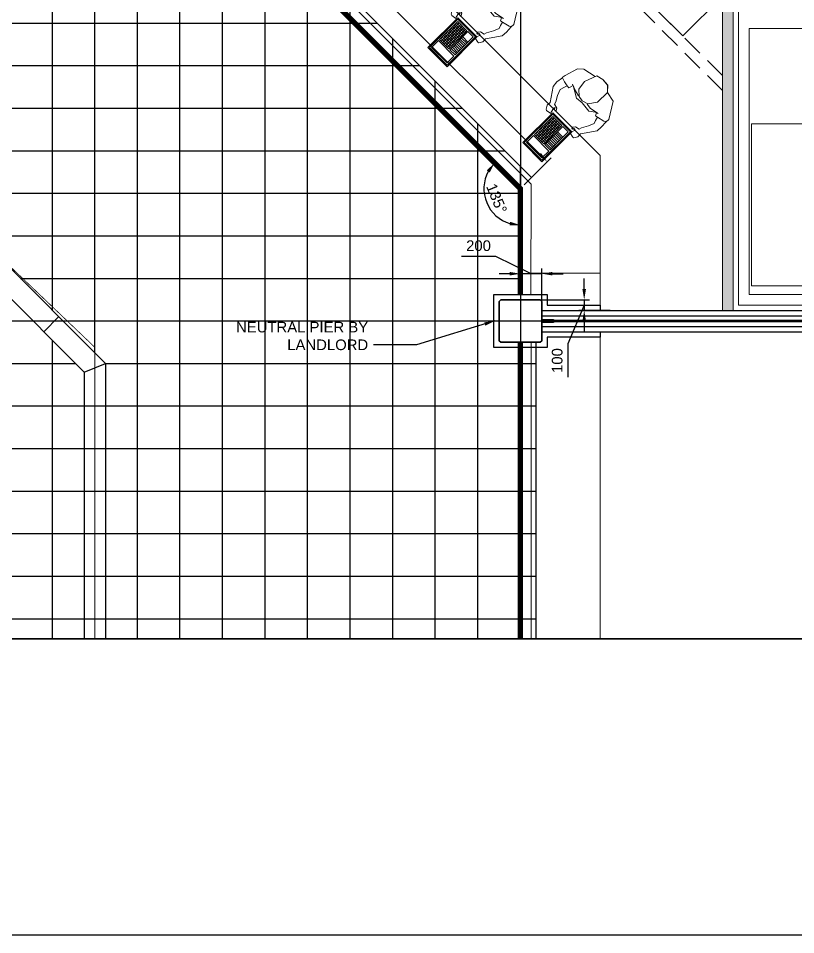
# Model space of a CAD drawing. Header units: millimetres. Extents: x 396580293 to 396624419, y 2853145456 to 2853176656.
# Drawn here: x 396590002 to 396597311, y 2853145456 to 2853154069 of the extents above; entities that cross this region are included whole.
import ezdxf

# ---------------------------------------------------------------- set-up
doc = ezdxf.new("R2010")
doc.units = ezdxf.units.MM
doc.header["$LTSCALE"] = 800
doc.header["$MEASUREMENT"] = 0
for name, pattern in [('DASHDOT', [1, 0.5, -0.25, 0, -0.25]), ('Grid$0$CENTER', [2, 1.25, -0.25, 0.25, -0.25]), ('HIDDEN', [0.375, 0.25, -0.125])]:
    doc.linetypes.add(name, pattern=pattern)
for name, color, linetype, lineweight in [('17_A-FIXT_KIT_Pen_No__20', 1, 'Continuous', 0), ('19_A-FURN_Pen_No__20', 1, 'Continuous', 0), ('45_A-WALL_CLAD_Pen_No__100', 2, 'Continuous', 13), ('D-DIM_MAJ_Pen_No__38', 30, 'Continuous', 35), ('None', 251, 'Continuous', 5)]:
    doc.layers.add(name, color=color, linetype=linetype, lineweight=lineweight)
for name, color, linetype in [('A-Block Work', 3, 'Continuous'), ('A-Column', 2, 'Continuous'), ('A-Column Cladding', 9, 'Continuous'), ('A-DIM MEA', 7, 'Continuous'), ('A-Flooring Tiles', 252, 'Continuous'), ('A-HATCH GYPSUM', 9, 'Continuous'), ('A-Tenant Counter', 7, 'Continuous'), ('BORDER', 183, 'Continuous'), ('COLUMN', 2, 'Continuous'), ('DIM', 55, 'Continuous'), ('FIRELINE', 6, 'Continuous'), ('FLOORING', 61, 'Continuous'), ('FlooringBorder', 252, 'Continuous'), ('Grid$0$A-Grid lines', 9, 'Grid$0$CENTER'), ('OLDTILE BORDER', 7, 'Continuous'), ('SHOPFRONT', 2, 'Continuous'), ('TF-SLAB OPENING (+16.50)$0$TF-SLAB OPENING X LINE', 8, 'HIDDEN'), ('TILL', 2, 'Continuous')]:
    doc.layers.add(name, color=color, linetype=linetype)
doc.styles.add('ARIAL', font='arial.ttf')
doc.dimstyles.new('dim-50', dxfattribs={"dimscale": 50, "dimtxt": 2, "dimasz": 2, "dimexe": 1, "dimexo": 1, "dimgap": 1, "dimtad": 1, "dimdec": 0, "dimrnd": 5, "dimdsep": 46, "dimtxsty": 'ARIAL', "dimcen": 1, "dimdle": 1, "dimclrd": 1, "dimclre": 1, "dimclrt": 3, "dimadec": 0, "dimazin": 0, "dimtfac": 0.1, "dimtdec": 0, "dimtix": 1, "dimtmove": 1, "dimatfit": 3, "dimfxl": 1, "dimtvp": 1.5, "dimfrac": 2, "dimtolj": 1, "dimtzin": 0, "dimarcsym": 0})

# ---------------------------------------------------------------- blocks, each defined once
blk = doc.blocks.new('*D41')
at = {"layer": 'Defpoints', "color": 0, "transparency": 16777216}
for p in [(396594722.3764883, 2853151668.479295), (396594722.3764883, 2853151539.928666), (396594923.6370546, 2853151323.487659)]:
    blk.add_point(p, dxfattribs=at)
at = {"layer": 'DIM', "color": 1, "lineweight": -2, "transparency": 16777216}
for p, q in [((396594490.3710095, 2853151830.136946), (396594168.0654161, 2853151830.136946)), ((396594823.0067715, 2853151668.479295), (396594490.3710095, 2853151830.136946)), ((396594722.3764883, 2853151589.928666), (396594722.3764883, 2853151718.479295)), ((396594923.6370546, 2853151373.487659), (396594923.6370546, 2853151718.479295)), ((396594622.3764883, 2853151668.479295), (396594522.3764883, 2853151668.479295)), ((396594923.6370546, 2853151668.479295), (396594722.3764883, 2853151668.479295)), ((396594923.6370546, 2853151668.479295), (396594722.3764883, 2853151668.479295)), ((396595023.6370546, 2853151668.479295), (396595123.6370546, 2853151668.479295))]:
    blk.add_line(p, q, dxfattribs=at)
at = {"layer": 'DIM', "color": 1, "transparency": 16777216}
for points in [[(396594622.3764883, 2853151685.145962), (396594622.3764883, 2853151651.812629), (396594722.3764883, 2853151668.479295)], [(396595023.6370546, 2853151685.145962), (396595023.6370546, 2853151651.812629), (396594923.6370546, 2853151668.479295)]]:
    blk.add_solid(points, dxfattribs=at)
at = {"layer": 'DIM', "color": 3, "transparency": 16777216, "insert": (396594329.2182127, 2853151931.194245), "char_height": 100, "attachment_point": 5, "style": 'ARIAL'}
blk.add_mtext('\\A1;200', dxfattribs=at)
blk = doc.blocks.new('*D42')
at = {"layer": 'Defpoints', "color": 0, "transparency": 16777216}
for p in [(396590447.7540364, 2853157248.688054), (396590194.6791003, 2853156995.613118), (396594722.3755348, 2853152467.916684)]:
    blk.add_point(p, dxfattribs=at)
at = {"layer": 'DIM', "color": 1, "lineweight": -2, "transparency": 16777216}
for p, q in [((396590230.0344393, 2853157030.968457), (396590483.1093755, 2853157284.043393)), ((396594904.7397928, 2853152791.702299), (396590518.4647145, 2853157177.977376)), ((396594757.7308739, 2853152503.272024), (396595010.80581, 2853152756.34696))]:
    blk.add_line(p, q, dxfattribs=at)
at = {"layer": 'DIM', "color": 1, "transparency": 16777216}
for points in [[(396590530.2498274, 2853157189.76249), (396590506.6796017, 2853157166.192264), (396590447.7540364, 2853157248.688054)], [(396594916.5249057, 2853152803.487411), (396594892.9546799, 2853152779.917186), (396594975.4504709, 2853152720.991621)]]:
    blk.add_solid(points, dxfattribs=at)
at = {"layer": 'DIM', "color": 3, "transparency": 16777216, "insert": (396592783.0605548, 2853155056.298139), "char_height": 100, "attachment_point": 5, "rotation": 315.00000000603416, "style": 'ARIAL'}
blk.add_mtext('\\A1;6405', dxfattribs=at)
blk = doc.blocks.new('*D43')
at = {"layer": 'Defpoints', "color": 0, "transparency": 16777216}
for p in [(396592400.3710998, 2853154789.92112), (396594379.905676, 2853152467.73858), (396594722.5536405, 2853152467.73858), (396594722.5536405, 2853152467.73858), (396594722.553641, 2853151423.487659)]:
    blk.add_point(p, dxfattribs=at)
at = {"layer": 'DIM', "color": 1, "lineweight": -2, "transparency": 16777216}
blk.add_arc((396594722.5536405, 2853152467.73858), 342.6479647457838, 151.7813894301151, 253.2186105970572, dxfattribs=at)
at = {"layer": 'DIM', "color": 1, "transparency": 16777216}
for points in [[(396594407.2507386, 2853152639.69447), (396594434.0080931, 2853152619.815962), (396594480.264941, 2853152710.027279)], [(396594626.0560754, 2853152156.171118), (396594621.1919967, 2853152123.194584), (396594722.5536407, 2853152125.090615)]]:
    blk.add_solid(points, dxfattribs=at)
at = {"layer": 'DIM', "color": 3, "transparency": 16777216, "insert": (396594499.3844797, 2853152375.298887), "char_height": 100, "attachment_point": 5, "rotation": 292.50000001602274, "style": 'ARIAL'}
blk.add_mtext('\\A1;135°', dxfattribs=at)
blk = doc.blocks.new('*D48')
at = {"layer": 'Defpoints', "color": 0, "transparency": 16777216}
for p in [(396594761.4044782, 2853151423.487659), (396595322.7898022, 2853151323.487659), (396595616.4782683, 2853151323.487659)]:
    blk.add_point(p, dxfattribs=at)
at = {"layer": 'DIM', "color": 1, "lineweight": -2, "transparency": 16777216}
for p, q in [((396595322.7898022, 2853151523.487659), (396595322.7898022, 2853151623.487659)), ((396594811.4044782, 2853151423.487659), (396595372.7898022, 2853151423.487659)), ((396595322.7898022, 2853151373.487659), (396595170.0722806, 2853151007.731351)), ((396595322.7898022, 2853151423.487659), (396595322.7898022, 2853151323.487659)), ((396595322.7898022, 2853151423.487659), (396595322.7898022, 2853151323.487659)), ((396595566.4782683, 2853151323.487659), (396595272.7898022, 2853151323.487659)), ((396595322.7898022, 2853151223.487659), (396595322.7898022, 2853151123.487659)), ((396595170.0722806, 2853151007.731351), (396595170.0722806, 2853150696.544448))]:
    blk.add_line(p, q, dxfattribs=at)
at = {"layer": 'DIM', "color": 1, "transparency": 16777216}
for points in [[(396595306.1231355, 2853151523.487659), (396595339.4564689, 2853151523.487659), (396595322.7898022, 2853151423.487659)], [(396595306.1231355, 2853151223.487659), (396595339.4564689, 2853151223.487659), (396595322.7898022, 2853151323.487659)]]:
    blk.add_solid(points, dxfattribs=at)
at = {"layer": 'DIM', "color": 3, "transparency": 16777216, "insert": (396595069.0149813, 2853150852.1379), "char_height": 100, "attachment_point": 5, "rotation": 90, "style": 'ARIAL'}
blk.add_mtext('\\A1;100', dxfattribs=at)
blk = doc.blocks.new('*U29')
at = {"layer": 'None', "color": 7, "lineweight": 15}
blk.add_lwpolyline([(7747.282026400206, -932.1263760310667), (7758.417268589429, -932.8173343420983), (7802.6841394567, -924.5133904224475), (7802.1435155309, -909.6492076070044), (7782.734050422337, -908.3872106975012), (7778.515375858041, -900.253528940722), (7789.405447621145, -892.6763329557632), (7814.429716991172, -897.3947825418489), (7840.787996420985, -927.753816543276), (7864.913425438702, -922.9663858428812), (7933.253945449526, -925.9567143616204), (7990.429279847041, -922.0729536155756), (8012.243153885851, -897.177497214483), (8039.193302189712, -873.8898861648394), (8026.152361121623, -856.0372724329845), (8043.146105998209, -831.1398515209784), (8036.969945756339, -824.029222950534), (7980.837254502242, -795.2419403665095), (7944.507829228647, -700.7971657080398), (7907.98358132616, -643.7633487644252), (7912.37706560087, -518.7797338705986), (7867.614789247543, -529.1699122939444), (7859.566805972296, -505.3181142442972), (7830.39018403836, -511.0188916057941), (7786.813752200744, -517.7263559777037), (7744.173329861396, -565.2894452037272), (7710.414371122823, -616.821102094289), (7693.243611454964, -632.9199756396246), (7701.196471941205, -676.9529439143934), (7689.321483884008, -695.8452979138654), (7680.015745556665, -697.6634032966231), (7676.562315631629, -679.4697102753253), (7686.186837603468, -668.4455775741353), (7678.997793448782, -666.8815132717045), (7671.235721955439, -669.3071371361782), (7640.883427508903, -694.8970191568347), (7631.866764615245, -706.9370437524103), (7604.23633814229, -667.0738942792212), (7602.628751890254, -654.1746909533523), (7624.647721009807, -622.0475212692307), (7657.065433121022, -606.7625360394431), (7731.248292485062, -471.7499197675697), (7778.482412910931, -440.9105301887593), (7839.981699059745, -421.6932163237343), (7839.101835475957, -417.0615897116348), (7870.991734017981, -407.0942522546955), (7999.202987014097, -383.3878459018507), (8056.582511235275, -406.0306245553563), (8135.358770758539, -503.2854565408252), (8154.410902458563, -501.9642064944401), (8197.639272792381, -551.7580339058968), (8223.263750649334, -615.7251074403227), (8199.539826101318, -682.3078661774034), (8225.754063074219, -776.2197396808677), (8133.935615077744, -925.8660544117063), (8104.901924135466, -940.425606165385), (8044.633568844364, -974.9038563458284), (7997.248217367581, -996.1725171034323), (7838.599618059946, -973.9171415118014), (7808.298819551549, -992.2517453731836), (7769.316924610946, -990.2627529550136), (7760.577991889936, -982.3633086772442)], close=True, dxfattribs=at)
for points in [[(7859.96588947896, -506.6471734433926), (7846.562233413904, -461.8790231790681), (7839.981699059745, -421.6932163237343)], [(7932.473591657282, -629.3730084286123), (7919.60064163053, -574.2502953004567), (7912.515614749091, -505.5490668755719)], [(7991.801428776408, -725.8576690113533), (7949.999999999999, -683.5880483216588), (7936.118669684088, -635.8683169030901), (7952.613282379549, -570.2037935055467), (8027.015110184132, -517.2430673083197), (8154.410902458563, -501.9642064944401), (8197.639272792381, -551.7580339058968), (8224.67451006266, -617.9258643277843), (8200.758465695675, -682.6355574026072), (8083.596684131903, -739.146322826562), (7991.801428776408, -725.8576690113533)], [(8057.130179309533, -844.6217949870897), (8003.663045196082, -776.3744583087082), (7984.446213798131, -728.6477839952476), (7984.820518049076, -727.2200314509516)], [(8106.987906289388, -938.7104658056539), (8085.900827099306, -929.3016866483212), (8039.193302189712, -873.8898861648394)]]:
    blk.add_lwpolyline(points, dxfattribs=at)
blk = doc.blocks.new('*U30')
at = {"layer": 'None', "color": 7}
blk.add_blockref('*U29', (0, 0), dxfattribs=at)
blk = doc.blocks.new('A$C518D103F')
at = {"layer": 'TILL'}
for points in [[(-127.4999998807616, 6.273912732e-07), (-127.5000023653119, -396.9999998494968), (127.4999973960657, -397.0000011042357), (127.4999998807616, -6.274058251e-07)], [(-117.500000205735, -9.99999993610254), (-117.5000025171321, -386.9999994591999), (117.4999979596468, -387.0000010176227), (117.5000002711022, -10.00000149451079)], [(102.4999998211497, -117.0000008877541), (102.5000003795867, -25.00000041091698), (-102.4999998588755, -24.99999958912667), (-102.5000004172107, -117.0000000660147)], [(-102.5000003086388, -131.9999995891266), (-102.5000026256311, -371.9999995891776), (-32.5000023872708, -372.0000001954249), (-32.49999983181624, -132.0000001954249)], [(102.499999691172, -132.0000013645258), (-20.00000030863885, -132.0000003036984), (-20.00000191043364, -372.0000007804556), (102.4999973743688, -372.0000008877687)]]:
    blk.add_lwpolyline(points, close=True, dxfattribs=at)
at = {"layer": 'TILL', "elevation": -5.724708e-10}
for points in [[(-32.50000093405834, -149.1428572701115), (-102.5000009340583, -149.1428566638642)], [(-32.50000060575258, -166.2857143449073), (-102.5000006056361, -166.2857137386017)], [(102.4999995427206, -149.1428584393288), (-20.00000045727938, -149.1428569015188)], [(102.4999991557706, -166.2857150372219), (-20.00000060563616, -166.2857149299961)], [(0.4166648356476799, -372.0000004804533), (0.416666198951134, -132.0000000036889)], [(20.83333110506647, -372.0000001805238), (20.83333270667208, -132.0000006574046)], [(41.24999785107502, -372.0000008341449), (41.24999921449489, -132.0000003573659)], [(61.66666412037739, -372.0000010110307), (61.66666572205577, -132.0000005341426)], [(82.08333134342683, -372.0000007109192), (82.08333318345102, -132.0000011878146)], [(-32.50000075424032, -183.4285718965402), (-102.500000992426, -183.4285712902201)], [(-32.50000090256799, -200.571428971205), (-102.5000006642512, -200.5714288418021)], [(-32.50000081273902, -217.7142855691054), (-102.5000005742185, -217.7142854397025)], [(-32.50000143796206, -234.8571435975245), (-102.5000009611685, -234.8571429911608)], [(-32.50000087112858, -252.000000195425), (-102.5000008711286, -251.9999995891267)], [(102.4999992457596, -183.4285721119158), (-20.00000099252793, -183.428572004741)], [(102.4999995742255, -200.571429663476), (-20.0000009026262, -200.5714290794204)], [(102.4999991873774, -217.7142867382136), (-20.0000010511576, -217.7142861542015)], [(102.4999992773519, -234.8571438130166), (-20.00000119951437, -234.8571432288955)], [(102.4999986518451, -252.0000013645913), (-20.00000182490476, -252.0000007804774)], [(-32.50000125816587, -269.1428572701116), (-102.5000017349302, -269.1428571407014)], [(-32.50000116816227, -286.2857138680119), (-102.5000011680458, -286.2857137386018)], [(-32.50000179354538, -303.4285718964093), (-102.5000013165336, -303.428571290242)], [(102.4999989802672, -269.1428579625499), (-20.00000173493027, -269.1428578552077)], [(102.4999988317067, -286.2857150372292), (-20.00000164495578, -286.2857149298871)], [(102.4999982066729, -303.4285721119159), (-20.00000155496673, -303.4285710510085)], [(102.4999985349204, -320.571429663476), (-20.00000194187305, -320.5714286025832)], [(102.4999983865273, -337.7142872151162), (-20.00000209035352, -337.7142861542016)], [(102.4999984764581, -354.8571442898538), (-20.00000176206231, -354.8571437057399)]]:
    blk.add_lwpolyline(points, dxfattribs=at)
at = {"layer": 'None', "color": 7, "rotation": 242.8637055770337}
blk.add_blockref('*U30', (4244.426061741884, 6090.921346949483), dxfattribs=at)

msp = doc.modelspace()

# ---------------------------------------------------------------- hatches: boundary and pattern name
at = {"layer": 'A-Column Cladding'}
h = msp.add_hatch(dxfattribs=at)
h.set_pattern_fill('AR-SAND', color=256, scale=100, angle=7.4119901e-09, style=0)
h.set_pattern_definition([(37.50000000741199, (396582617.3479425, 2853150188.996182), (-6.299335835886907, 192.6823769005009), [0, -152, 0, -170, 0, -162.5]), (7.500000007411997, (396582617.3479425, 2853150188.996182), (176.9776704902644, 282.2146065458685), [0, -81.99999999999986, 0, -136.9999999999997, 0, -52.49999999999993]), (327.5000000074119, (396582494.347943, 2853150188.996182), (311.4141861750763, 0.5659053939821064), [0, -50, 0, -180, 0, -235]), (317.500000007412, (396582494.347943, 2853150188.996182), (300.6126604458755, 87.76755653231328), [0, -25, 0, -118, 0, -135])])
edge = h.paths.add_edge_path()
edge.add_arc((396594723.6370546, 2853151223.487659), 343.9999999999999, 7.4119901e-09, 360.000000007412)
edge = h.paths.add_edge_path(flags=16)
edge.add_arc((396594723.6370546, 2853151223.487659), 339.9999999999999, 7.4119901e-09, 360.000000007412)
at = {"layer": 'FLOORING'}
h = msp.add_hatch(color=251, dxfattribs=at)
h.dxf.hatch_style = 1
h.paths.add_polyline_path([(396592981.0003118, 2853157030.643516), (396593051.7109898, 2853156959.932837), (396593771.8578588, 2853157680.083572), (396594153.0467592, 2853157298.896666), (396594223.7552272, 2853157369.609554), (396593771.857484, 2853157821.504933), (396592981.0001219, 2853157030.643326)])
h.paths.add_polyline_path([(396596722.5921723, 2853151323.487659), (396596722.5921845, 2853154870.383211), (396594973.0588599, 2853156620.115436), (396594902.3389712, 2853156549.405968), (396596622.7376409, 2853154828.811157), (396596622.5893197, 2853151323.48766)])

# ---------------------------------------------------------------- linework, layer by layer
at = {"layer": '17_A-FIXT_KIT_Pen_No__20', "linetype": 'Continuous'}
msp.add_lwpolyline([(396596895.9386605, 2853153077.843972), (396596895.9386605, 2853151553.843972), (396597454.938661, 2853151553.843972), (396597454.9386605, 2853153077.843972)], close=True, dxfattribs=at)
at = {"layer": '19_A-FURN_Pen_No__20', "linetype": 'Continuous'}
msp.add_lwpolyline([(396596622.7142672, 2853154276.414866), (396596249.6666614, 2853153903.367259), (396595825.1127954, 2853154327.437245)], dxfattribs=at)
at = {"layer": '45_A-WALL_CLAD_Pen_No__100', "linetype": 'Continuous'}
for p, q in [((396596772.4712218, 2853151373.487655), (396596772.7107742, 2853155572.832437)), ((396596872.4712223, 2853151473.487655), (396596872.471231, 2853153973.487655)), ((396597774.5065504, 2853153973.487656), (396596872.471231, 2853153973.487655)), ((396594722.5536407, 2853152467.73858), (396594722.3765566, 2853151473.487659)), ((396596872.4712223, 2853151473.487655), (396599572.471222, 2853151473.487659)), ((396596772.4712218, 2853151373.487655), (396599672.471222, 2853151373.487659))]:
    msp.add_line(p, q, dxfattribs=at)
at = {"layer": '45_A-WALL_CLAD_Pen_No__100'}
msp.add_lwpolyline([(396596722.5921723, 2853151323.487659), (396596722.5921845, 2853154870.383211), (396594973.0588599, 2853156620.115436), (396594902.3389712, 2853156549.405968), (396596622.7376409, 2853154828.811157), (396596622.5893197, 2853151323.48766)], close=True, dxfattribs=at)
at = {"layer": 'A-Block Work'}
for p, q in [((396594923.6370546, 2853151323.487659), (396599722.5610868, 2853151323.48766)), ((396594923.6370546, 2853151123.487659), (396599722.5627085, 2853151123.48766))]:
    msp.add_line(p, q, dxfattribs=at)
at = {"layer": 'A-Column'}
msp.add_lwpolyline([(396594523.6370541, 2853151408.487659), (396594538.6370541, 2853151423.487659), (396594908.637055, 2853151423.487659), (396594923.6370546, 2853151408.487659), (396594923.6370546, 2853151038.487659), (396594908.637055, 2853151023.487659), (396594538.6370541, 2853151023.487659), (396594523.6370546, 2853151038.487659), (396594523.6370541, 2853151408.487659), (396594538.6370541, 2853151423.487659)], dxfattribs=at)
at = {"layer": 'A-Column Cladding'}
msp.add_lwpolyline([(396594908.637055, 2853151423.487659), (396594538.6370541, 2853151423.487659), (396594523.6370541, 2853151408.487659), (396594523.6370546, 2853151038.487659), (396594538.6370541, 2853151023.487659), (396594908.637055, 2853151023.487659), (396594923.6370546, 2853151038.487659), (396594923.6370546, 2853151408.487659)], close=True, dxfattribs=at)
msp.add_lwpolyline([(396594923.6370541, 2853151238.487659), (396595033.2739388, 2853151238.487659, -0.0242077261453234), (396595033.2739388, 2853151208.487659), (396594923.637055, 2853151208.487659)], format="xyb", close=True, dxfattribs=at)
at = {"layer": 'A-Flooring Tiles'}
for p, q in [((396590322.4466635, 2853151324.946373), (396590322.4466631, 2853156824.946373)), ((396590722.4466635, 2853150924.946373), (396590722.4466625, 2853156679.977591)), ((396591122.4466644, 2853148235.428863), (396591122.446663, 2853156279.977591)), ((396591522.446664, 2853148235.428864), (396591522.446663, 2853155879.97759)), ((396591922.446664, 2853148235.428864), (396591922.446663, 2853155479.977591)), ((396592322.446664, 2853148235.428864), (396592322.446663, 2853155079.977591)), ((396592722.446664, 2853148235.428864), (396592722.4466635, 2853154679.977591)), ((396593122.4466645, 2853148235.428864), (396593122.4466635, 2853154279.977591)), ((396587622.4466635, 2853154024.946372), (396593377.4778811, 2853154024.946374)), ((396593522.446664, 2853148235.428864), (396593522.446663, 2853153879.977591)), ((396588022.4466635, 2853153624.946373), (396593777.4778811, 2853153624.946374)), ((396593922.446664, 2853148235.428864), (396593922.4466635, 2853153479.977591)), ((396588422.4466635, 2853153224.946373), (396594177.4778806, 2853153224.946373)), ((396594322.446664, 2853148235.428864), (396594322.4466635, 2853153079.977591)), ((396588822.4466635, 2853152824.946373), (396594577.4778806, 2853152824.946374)), ((396594722.4466635, 2853151723.486242), (396594722.4466635, 2853152679.977591)), ((396589222.4466635, 2853152424.946373), (396594722.375579, 2853152424.946374)), ((396589622.446664, 2853152024.946373), (396594722.3759896, 2853152024.946373)), ((396590022.446664, 2853151624.946373), (396594722.3764006, 2853151624.946374)), ((396590240.971819, 2853151123.578505), (396590382.3931753, 2853151264.999862)), ((396590585.2893759, 2853151224.946373), (396594523.5300771, 2853151224.946373)), ((396590322.446664, 2853148235.428863), (396590322.4466635, 2853151042.103661)), ((396594872.553641, 2853148235.428864), (396594872.5536405, 2853151023.487659)), ((396586322.4466632, 2853150824.946373), (396590539.6039516, 2853150824.946373)), ((396590822.4466635, 2853150824.946373), (396594872.5536405, 2853150824.946374)), ((396594722.4466635, 2853148235.428864), (396594722.4466635, 2853150723.489076)), ((396586322.4466633, 2853150424.946372), (396590822.5536405, 2853150424.946373)), ((396590822.5536405, 2853150424.946373), (396594872.553641, 2853150424.946374)), ((396586322.4466633, 2853150024.946372), (396590822.553641, 2853150024.946373)), ((396590822.553641, 2853150024.946373), (396594872.553641, 2853150024.946374)), ((396586322.4466633, 2853149624.946372), (396590822.553641, 2853149624.946373)), ((396590822.553641, 2853149624.946373), (396594872.553641, 2853149624.946374)), ((396586322.4466634, 2853149224.946373), (396590822.553641, 2853149224.946373)), ((396590822.553641, 2853149224.946373), (396594872.553641, 2853149224.946374)), ((396586322.4466634, 2853148824.946372), (396590822.553641, 2853148824.946373)), ((396590822.553641, 2853148824.946373), (396594872.553641, 2853148824.946373)), ((396586322.4466635, 2853148424.946372), (396590822.5536415, 2853148424.946373)), ((396590822.553641, 2853148424.946373), (396594872.553641, 2853148424.946374))]:
    msp.add_line(p, q, dxfattribs=at)
msp.add_lwpolyline([(396594828.6196576, 2853152573.804596), (396590371.4557954, 2853157030.968458)], dxfattribs=at)
at = {"layer": 'A-HATCH GYPSUM'}
for p, q in [((396594923.6370546, 2853151273.487659), (396599772.553641, 2853151273.487659)), ((396594923.6370541, 2853151173.487659), (396599772.5536405, 2853151173.48766))]:
    msp.add_line(p, q, dxfattribs=at)
at = {"layer": 'A-Tenant Counter', "lineweight": 0, "ltscale": 5}
for p, q in [((396595472.6089733, 2853152778.343419), (396595472.3498519, 2853151323.487659)), ((396594822.4121797, 2853151673.487659), (396595472.4121897, 2853151673.487659))]:
    msp.add_line(p, q, dxfattribs=at)
for points in [[(396595472.6089731, 2853152778.343419), (396590795.7198636, 2853157455.232527)], [(396594822.376555, 2853151473.469849), (396594822.5610183, 2853152509.152558), (396590336.1004563, 2853156995.613119)], [(396595472.5536414, 2853148235.428865), (396595472.5536409, 2853151123.487659)], [(396594822.553641, 2853148235.428865), (396594822.553641, 2853151023.487659)]]:
    msp.add_lwpolyline(points, dxfattribs=at)
at = {"layer": 'BORDER', "ltscale": 500}
msp.add_lwpolyline([(396580292.7192089, 2853145455.609512), (396624419.324728, 2853145455.609518), (396624419.3247236, 2853176656.239683), (396580292.7192052, 2853176656.239678)], close=True, dxfattribs=at)
at = {"layer": 'BORDER', "linetype": 'Continuous', "ltscale": 0.5, "const_width": 100.7759674693716}
msp.add_lwpolyline([(396617828.3340678, 2853176099.085573), (396580849.8733154, 2853176099.085568), (396580849.8733185, 2853146012.763622), (396617828.3340715, 2853146012.763627)], close=True, dxfattribs=at)
at = {"layer": 'COLUMN'}
msp.add_lwpolyline([(396594908.637055, 2853151423.487659), (396594538.6370541, 2853151423.487659), (396594523.6370541, 2853151408.487659), (396594523.6370546, 2853151038.487659), (396594538.6370541, 2853151023.487659), (396594908.637055, 2853151023.487659), (396594923.6370546, 2853151038.487659), (396594923.6370546, 2853151408.487659)], close=True, dxfattribs=at)
at = {"layer": 'D-DIM_MAJ_Pen_No__38'}
msp.add_line((396586322.4466635, 2853148235.428863), (396605418.6336813, 2853148235.428866), dxfattribs=at)
at = {"layer": 'DIM'}
msp.add_lwpolyline([(396595472.5536409, 2853151123.487659), (396595472.5536409, 2853151073.487659), (396594973.6370546, 2853151073.487659), (396594973.6370546, 2853150973.487659), (396594473.6370546, 2853150973.487659), (396594473.6370546, 2853151473.487659), (396594973.6370541, 2853151473.487659), (396594973.6370541, 2853151373.487659), (396595472.5536405, 2853151373.487659), (396595472.5536405, 2853151323.487659)], dxfattribs=at)
at = {"layer": 'FIRELINE', "linetype": 'HIDDEN', "ltscale": 3, "const_width": 25}
msp.add_lwpolyline([(396594923.6370541, 2853151223.487659), (396599822.5536405, 2853151223.487659)], dxfattribs=at)
at = {"layer": 'FlooringBorder'}
for p, q in [((396590822.5536405, 2853150824.839396), (396587122.4466635, 2853154524.946372)), ((396590622.5536409, 2853150741.996684), (396587039.6039511, 2853154324.946373)), ((396590622.5536409, 2853150741.996684), (396590822.5536405, 2853150824.839396)), ((396590822.5536405, 2853150824.839396), (396590822.5536405, 2853148235.428863)), ((396590622.5536409, 2853150741.996684), (396590622.5536409, 2853148235.428863))]:
    msp.add_line(p, q, dxfattribs=at)
at = {"layer": 'Grid$0$A-Grid lines', "ltscale": 20}
for p, q in [((396594722.3581172, 2853169415.284592), (396594722.3798849, 2853148235.428864)), ((396584747.9510899, 2853151224.946373), (396605418.6336809, 2853151224.946375))]:
    msp.add_line(p, q, dxfattribs=at)
at = {"layer": 'OLDTILE BORDER', "ltscale": 10, "const_width": 9.999999999999998}
msp.add_lwpolyline([(396586322.5697527, 2853154524.946372), (396587002.5536405, 2853154524.946372), (396590722.5536405, 2853150804.946373), (396590722.553641, 2853148235.428864)], dxfattribs=at)
at = {"layer": 'SHOPFRONT', "color": 4, "linetype": 'DASHDOT', "ltscale": 7, "const_width": 50}
for points in [[(396594722.5536405, 2853151473.487659), (396594722.5536405, 2853152467.73858), (396592400.3710996, 2853154789.92112)], [(396594722.553641, 2853148235.428865), (396594722.553641, 2853151023.487659)]]:
    msp.add_lwpolyline(points, dxfattribs=at)
at = {"layer": 'TF-SLAB OPENING (+16.50)$0$TF-SLAB OPENING X LINE', "color": 1}
for points in [[(396596622.6767168, 2853153388.971561), (396591605.3571283, 2853158406.291147)], [(396596622.6827006, 2853153530.386933), (396593008.3236147, 2853157144.746018)]]:
    msp.add_lwpolyline(points, dxfattribs=at)

# ---------------------------------------------------------------- block references
at = {"layer": 'A-DIM MEA', "color": 7, "rotation": 135.0000193185666}
for p in [(396593942.9766377, 2853153703.948578, -13.47371505674049), (396594835.7083748, 2853152811.231113, -13.47366654621339)]:
    msp.add_blockref('A$C518D103F', p, dxfattribs=at)

# ---------------------------------------------------------------- texts
at = {"layer": 'DIM', "color": 3, "insert": (396593291.6637164, 2853150948.812752), "char_height": 100, "width": 1500, "attachment_point": 9, "style": 'ARIAL'}
msp.add_mtext('\\A1;NEUTRAL PIER BY LANDLORD', dxfattribs=at)

# ---------------------------------------------------------------- dimensions: what is measured, and where the dimension line sits
at = {"layer": 'DIM'}
dim = msp.add_aligned_dim(p1=(396594722.3755346, 2853152467.916685), p2=(396590194.6791002, 2853156995.613119), distance=-357.90200620137244, dimstyle='dim-50', dxfattribs=at)
dim.commit()
dim.dimension.update_dxf_attribs({"geometry": '*D42', "text_midpoint": (396592783.0605548, 2853155056.298139)})
dim = msp.add_angular_dim_2l(base=(396594379.905676, 2853152467.73858), line1=((396594722.553641, 2853151423.487659), (396594722.5536405, 2853152467.73858)), line2=((396594722.5536405, 2853152467.73858), (396592400.3710996, 2853154789.92112)), dimstyle='dim-50', dxfattribs=at)
dim.commit()
dim.dimension.update_dxf_attribs({"geometry": '*D43', "text_midpoint": (396594499.3844792, 2853152375.298887)})
dim = msp.add_linear_dim(base=(396594722.3764883, 2853151668.479295), p1=(396594923.6370546, 2853151323.487659), p2=(396594722.3764883, 2853151539.928666), dimstyle='dim-50', dxfattribs=at)
dim.commit()
dim.dimension.update_dxf_attribs({"geometry": '*D41', "text_midpoint": (396594440.3710095, 2853151830.136946), "dimtype": 160})
dim = msp.add_linear_dim(base=(396595322.7898022, 2853151323.487659), p1=(396594761.4044782, 2853151423.487659), p2=(396595616.4782683, 2853151323.487659), angle=90, dimstyle='dim-50', dxfattribs=at)
dim.commit()
dim.dimension.update_dxf_attribs({"geometry": '*D48', "text_midpoint": (396595170.0722801, 2853150957.731351), "dimtype": 160})

# ---------------------------------------------------------------- leaders
at = {"layer": 'DIM', "annotation_type": 0, "has_hookline": 1, "hookline_direction": 1, "text_width": 1230.354706684856, "horizontal_direction": (1, 1.293636e-10, 0)}
msp.add_leader([(396594483.6370541, 2853151224.946373), (396593745.8288514, 2853150998.812753), (396593341.6637165, 2853150998.812753)], dimstyle='dim-50', override={"dimgap": 1, "dimtad": 0}, dxfattribs=at)

doc.saveas('drawing.dxf')
